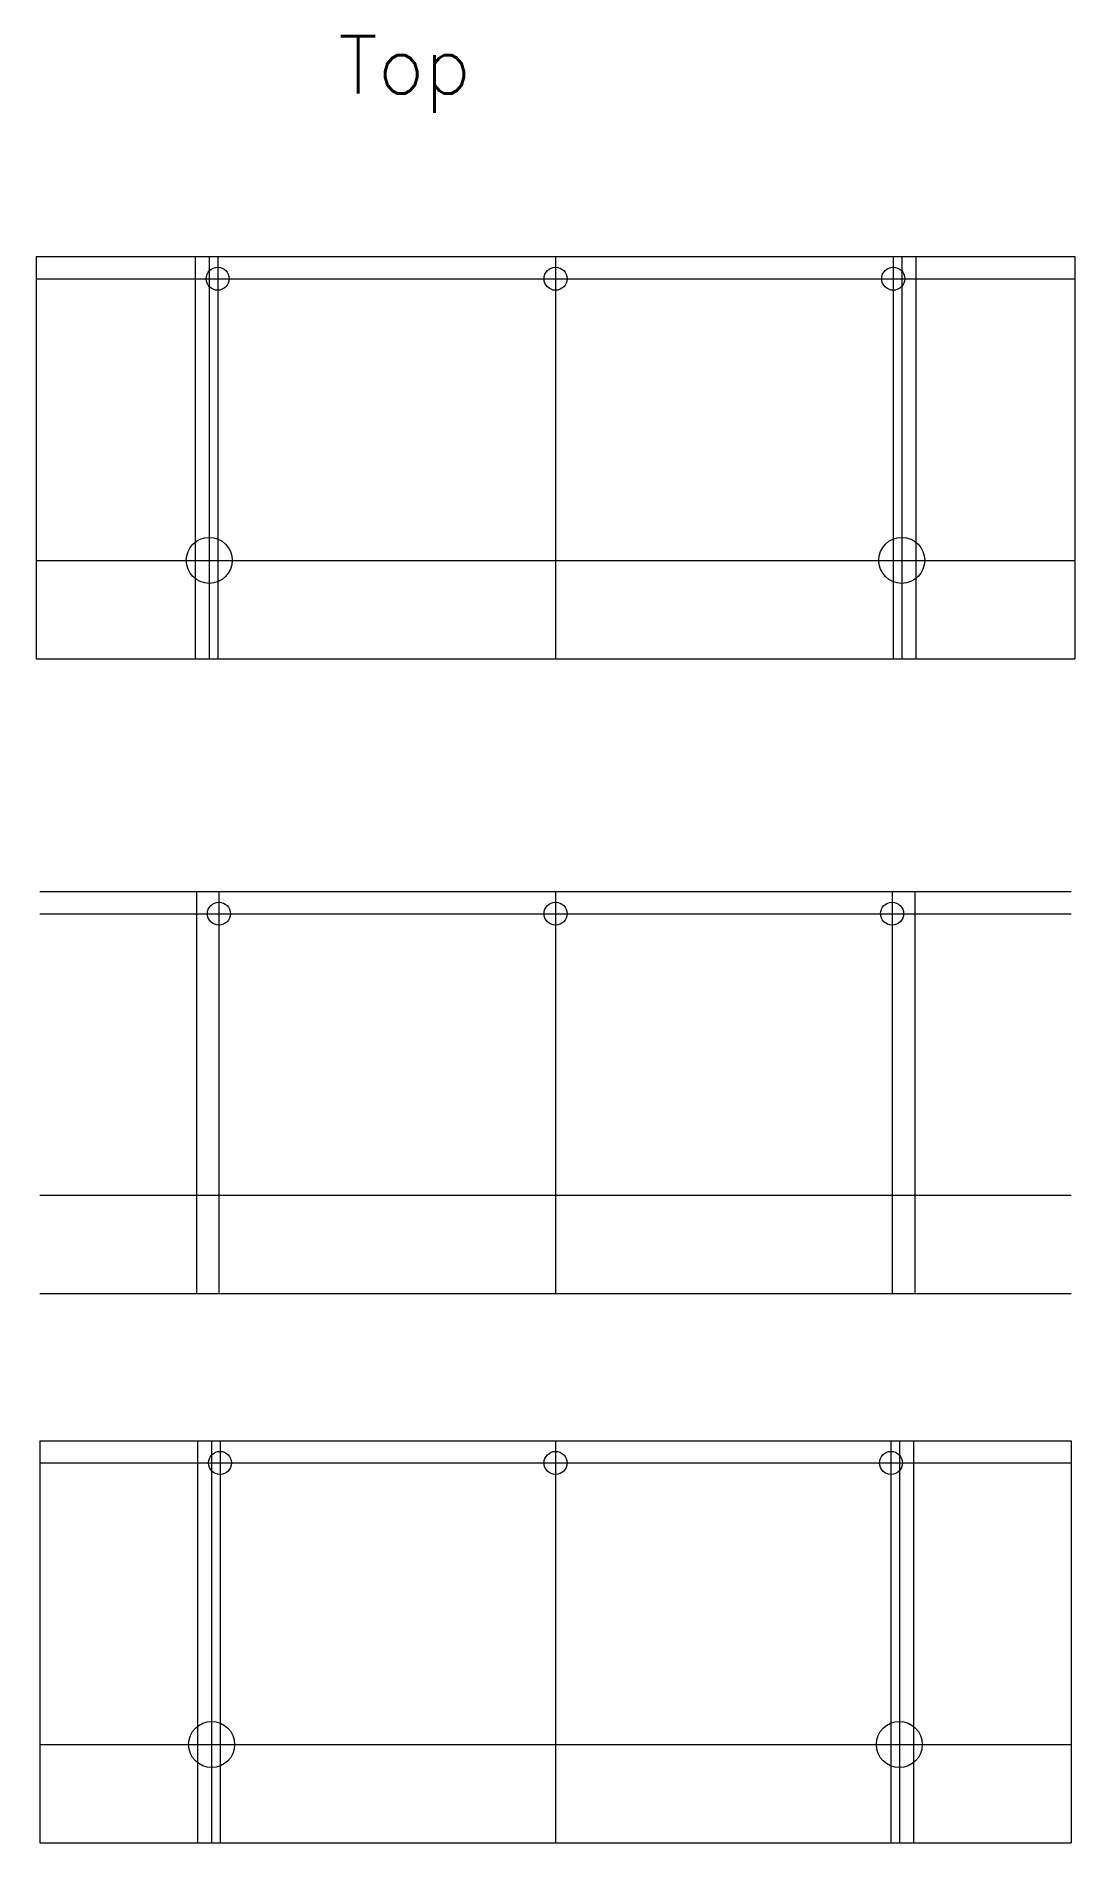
# Model space of a CAD drawing. Header units: inches. Extents: x 46 to 136, y 48 to 205.
import ezdxf

# ---------------------------------------------------------------- set-up
doc = ezdxf.new("R2010")
doc.units = ezdxf.units.IN
doc.header["$MEASUREMENT"] = 0
doc.layers.get('0').update_dxf_attribs({"lineweight": 0})
doc.layers.add('AM_6', color=2, linetype='Continuous', lineweight=30)
doc.styles.get("Standard").update_dxf_attribs({"font": 'ROMANS.SHX'})

msp = doc.modelspace()

# ---------------------------------------------------------------- linework, layer by layer
for p, q in [((45.53, 186.1), (45.53, 151.1)), ((45.53, 186.1), (135.93, 186.1)), ((59.36, 186.1), (59.36, 151.1)), ((60.59, 186.1), (60.59, 151.1)), ((61.33, 186.1), (61.33, 151.1)), ((90.73, 186.1), (90.73, 151.1)), ((120.12, 186.1), (120.12, 151.1)), ((120.86, 186.1), (120.86, 151.1)), ((122.09, 186.1), (122.09, 151.1)), ((135.93, 186.1), (135.93, 151.1)), ((45.53, 184.17), (135.93, 184.17)), ((45.53, 159.66), (135.93, 159.66)), ((45.53, 151.1), (135.93, 151.1)), ((45.84, 130.84), (135.61, 130.84)), ((59.47, 130.84), (59.47, 95.84)), ((61.43, 130.84), (61.43, 95.84)), ((90.73, 130.84), (90.73, 95.84)), ((120.02, 130.84), (120.02, 95.84)), ((121.99, 130.84), (121.99, 95.84)), ((45.84, 128.91), (135.61, 128.91)), ((45.84, 104.4), (135.61, 104.4)), ((45.84, 95.84), (135.61, 95.84)), ((45.84, 83.04), (45.84, 48.04)), ((45.84, 83.04), (135.61, 83.04)), ((59.57, 83.04), (59.57, 48.04)), ((60.8, 83.04), (60.8, 48.04)), ((61.53, 83.04), (61.53, 48.04)), ((90.73, 83.04), (90.73, 48.04)), ((119.92, 83.04), (119.92, 48.04)), ((120.65, 83.04), (120.65, 48.04)), ((121.88, 83.04), (121.88, 48.04)), ((135.61, 83.04), (135.61, 48.04)), ((45.84, 81.11), (135.61, 81.11)), ((45.84, 56.6), (135.61, 56.6)), ((45.84, 48.04), (135.61, 48.04))]:
    msp.add_line(p, q)
for centre, radius in [((61.33, 184.17), 1), ((90.73, 184.17), 1), ((120.12, 184.17), 1), ((60.59, 159.66), 2), ((120.86, 159.66), 2), ((61.43, 128.91), 1), ((90.73, 128.91), 1), ((120.02, 128.91), 1), ((61.53, 81.11), 1), ((90.73, 81.11), 1), ((119.92, 81.11), 1), ((60.8, 56.6), 2), ((120.65, 56.6), 2)]:
    msp.add_circle(centre, radius)

# ---------------------------------------------------------------- texts
at = {"layer": 'AM_6', "insert": (71.83, 205.29), "char_height": 5, "attachment_point": 1}
msp.add_mtext_dynamic_manual_height_columns('{\\Fromans|c129;Top}', width=46.119, gutter_width=0.6, heights=[0], dxfattribs=at)

doc.saveas('drawing.dxf')
